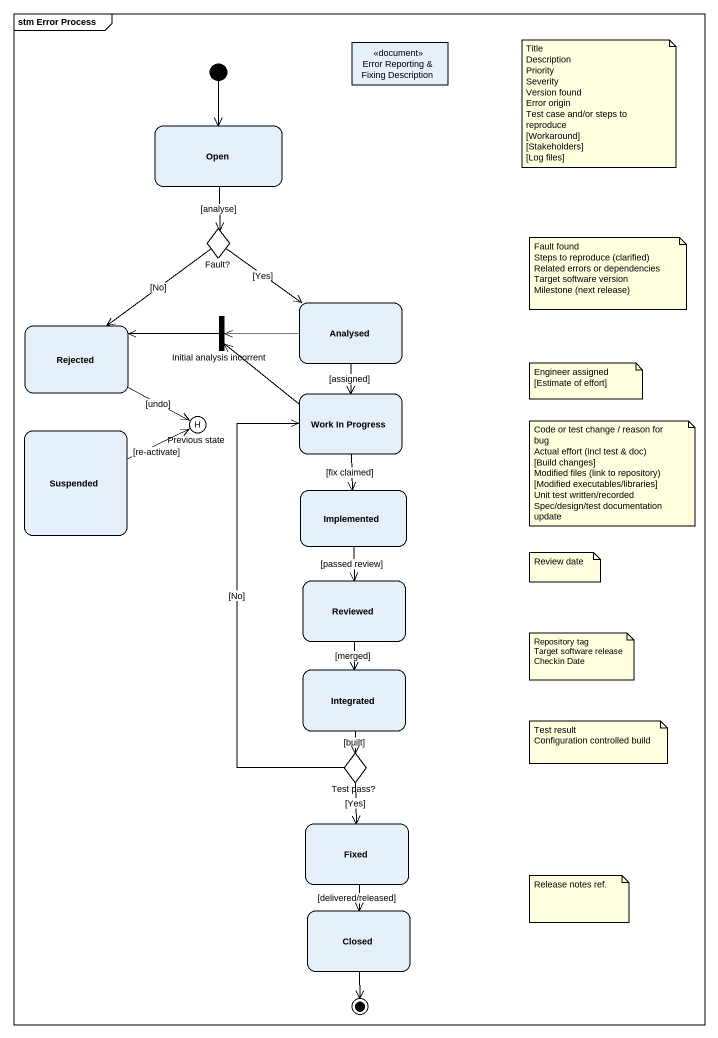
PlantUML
@startuml
mainframe stm Error Process
hide empty description
state "Error Reporting & Fixing Description" as Error_Reporting_Fixing <<document>>
state Open
state "Fault?" as Fault <<choice>>
state Analysed
state Rejected
state "Initial analysis incorrent" as Initial_analysis_incorrent <<join>>
state Suspended
state "Previous state" as Previous_state <<history>>
state "Work In Progress" as Work_In_Progress
state Implemented
state Reviewed
state Integrated
state "Test pass?" as Test_pass <<choice>>
state Fixed
state Closed
[*] --> Open
Open --> Fault : [analyse]
Fault --> Analysed : [Yes]
Fault --> Rejected : [No]
Analysed -left-> Initial_analysis_incorrent
Analysed --> Work_In_Progress : [assigned]
Rejected -right-> Previous_state : [undo]
Initial_analysis_incorrent -left-> Rejected
Suspended -right-> Previous_state : [re-activate]
Work_In_Progress -up-> Initial_analysis_incorrent
Work_In_Progress --> Implemented : [fix claimed]
Implemented --> Reviewed : [passed review]
Reviewed --> Integrated : [merged]
Integrated --> Test_pass : [built]
Test_pass -up-> Work_In_Progress : [No]
Test_pass --> Fixed : [Yes]
Fixed --> Closed : [delivered/released]
Closed --> [*]
note as N1
  Title
  Description
  Priority
  Severity
  Version found
  Error origin
  Test case and/or steps to reproduce
  [Workaround]
  [Stakeholders]
  [Log files]
end note
note as N2
  Fault found
  Steps to reproduce (clarified)
  Related errors or dependencies
  Target software version
  Milestone (next release)
end note
note as N3
  Engineer assigned
  [Estimate of effort]
end note
note as N4
  Code or test change / reason for bug
  Actual effort (incl test & doc)
  [Build changes]
  Modified files (link to repository)
  [Modified executables/libraries]
  Unit test written/recorded
  Spec/design/test documentation update
end note
note as N5
  Review date
end note
note as N6
  Repository tag
  Target software release
  Checkin Date
end note
note as N7
  Test result
  Configuration controlled build
end note
note as N8
  Release notes ref.
end note
@enduml
